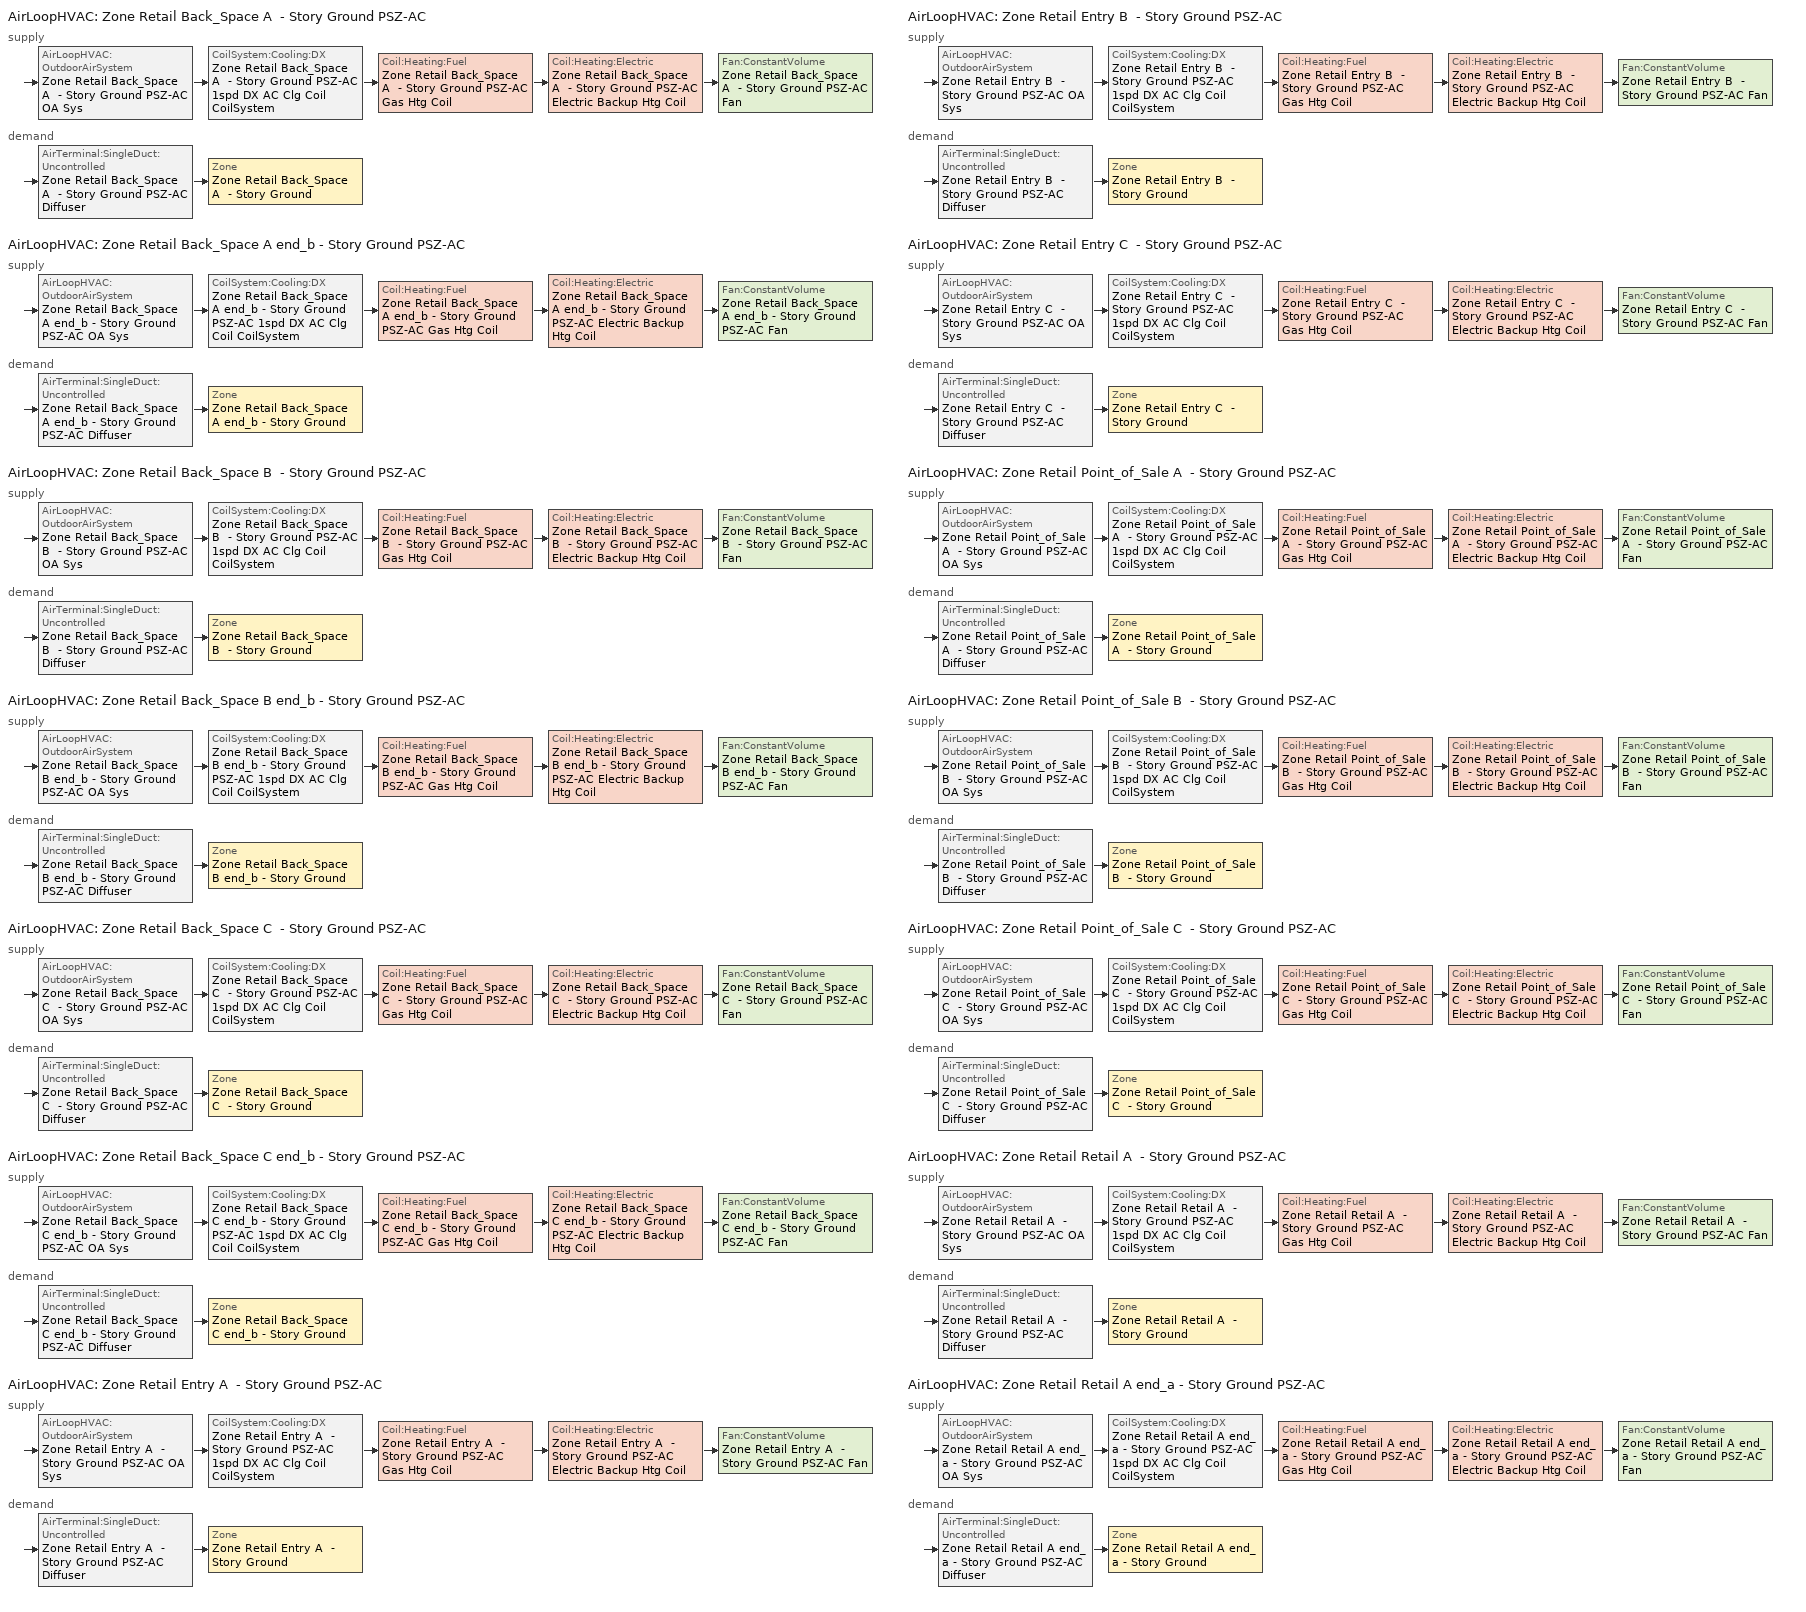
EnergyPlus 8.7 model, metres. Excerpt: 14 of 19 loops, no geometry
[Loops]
AirLoopHVAC 'Zone Retail Back_Space A  - Story Ground PSZ-AC'
 supply: AirLoopHVAC:OutdoorAirSystem 'Zone Retail Back_Space A  - Story Ground PSZ-AC OA Sys' > CoilSystem:Cooling:DX 'Zone Retail Back_Space A  - Story Ground PSZ-AC 1spd DX AC Clg Coil CoilSystem' > Coil:Heating:Fuel 'Zone Retail Back_Space A  - Story Ground PSZ-AC Gas Htg Coil' > Coil:Heating:Electric 'Zone Retail Back_Space A  - Story Ground PSZ-AC Electric Backup Htg Coil' > Fan:ConstantVolume 'Zone Retail Back_Space A  - Story Ground PSZ-AC Fan'
 demand: AirTerminal:SingleDuct:Uncontrolled 'Zone Retail Back_Space A  - Story Ground PSZ-AC Diffuser' > Zone 'Zone Retail Back_Space A  - Story Ground'
AirLoopHVAC 'Zone Retail Back_Space A end_b - Story Ground PSZ-AC'
 supply: AirLoopHVAC:OutdoorAirSystem 'Zone Retail Back_Space A end_b - Story Ground PSZ-AC OA Sys' > CoilSystem:Cooling:DX 'Zone Retail Back_Space A end_b - Story Ground PSZ-AC 1spd DX AC Clg Coil CoilSystem' > Coil:Heating:Fuel 'Zone Retail Back_Space A end_b - Story Ground PSZ-AC Gas Htg Coil' > Coil:Heating:Electric 'Zone Retail Back_Space A end_b - Story Ground PSZ-AC Electric Backup Htg Coil' > Fan:ConstantVolume 'Zone Retail Back_Space A end_b - Story Ground PSZ-AC Fan'
 demand: AirTerminal:SingleDuct:Uncontrolled 'Zone Retail Back_Space A end_b - Story Ground PSZ-AC Diffuser' > Zone 'Zone Retail Back_Space A end_b - Story Ground'
AirLoopHVAC 'Zone Retail Back_Space B  - Story Ground PSZ-AC'
 supply: AirLoopHVAC:OutdoorAirSystem 'Zone Retail Back_Space B  - Story Ground PSZ-AC OA Sys' > CoilSystem:Cooling:DX 'Zone Retail Back_Space B  - Story Ground PSZ-AC 1spd DX AC Clg Coil CoilSystem' > Coil:Heating:Fuel 'Zone Retail Back_Space B  - Story Ground PSZ-AC Gas Htg Coil' > Coil:Heating:Electric 'Zone Retail Back_Space B  - Story Ground PSZ-AC Electric Backup Htg Coil' > Fan:ConstantVolume 'Zone Retail Back_Space B  - Story Ground PSZ-AC Fan'
 demand: AirTerminal:SingleDuct:Uncontrolled 'Zone Retail Back_Space B  - Story Ground PSZ-AC Diffuser' > Zone 'Zone Retail Back_Space B  - Story Ground'
AirLoopHVAC 'Zone Retail Back_Space B end_b - Story Ground PSZ-AC'
 supply: AirLoopHVAC:OutdoorAirSystem 'Zone Retail Back_Space B end_b - Story Ground PSZ-AC OA Sys' > CoilSystem:Cooling:DX 'Zone Retail Back_Space B end_b - Story Ground PSZ-AC 1spd DX AC Clg Coil CoilSystem' > Coil:Heating:Fuel 'Zone Retail Back_Space B end_b - Story Ground PSZ-AC Gas Htg Coil' > Coil:Heating:Electric 'Zone Retail Back_Space B end_b - Story Ground PSZ-AC Electric Backup Htg Coil' > Fan:ConstantVolume 'Zone Retail Back_Space B end_b - Story Ground PSZ-AC Fan'
 demand: AirTerminal:SingleDuct:Uncontrolled 'Zone Retail Back_Space B end_b - Story Ground PSZ-AC Diffuser' > Zone 'Zone Retail Back_Space B end_b - Story Ground'
AirLoopHVAC 'Zone Retail Back_Space C  - Story Ground PSZ-AC'
 supply: AirLoopHVAC:OutdoorAirSystem 'Zone Retail Back_Space C  - Story Ground PSZ-AC OA Sys' > CoilSystem:Cooling:DX 'Zone Retail Back_Space C  - Story Ground PSZ-AC 1spd DX AC Clg Coil CoilSystem' > Coil:Heating:Fuel 'Zone Retail Back_Space C  - Story Ground PSZ-AC Gas Htg Coil' > Coil:Heating:Electric 'Zone Retail Back_Space C  - Story Ground PSZ-AC Electric Backup Htg Coil' > Fan:ConstantVolume 'Zone Retail Back_Space C  - Story Ground PSZ-AC Fan'
 demand: AirTerminal:SingleDuct:Uncontrolled 'Zone Retail Back_Space C  - Story Ground PSZ-AC Diffuser' > Zone 'Zone Retail Back_Space C  - Story Ground'
AirLoopHVAC 'Zone Retail Back_Space C end_b - Story Ground PSZ-AC'
 supply: AirLoopHVAC:OutdoorAirSystem 'Zone Retail Back_Space C end_b - Story Ground PSZ-AC OA Sys' > CoilSystem:Cooling:DX 'Zone Retail Back_Space C end_b - Story Ground PSZ-AC 1spd DX AC Clg Coil CoilSystem' > Coil:Heating:Fuel 'Zone Retail Back_Space C end_b - Story Ground PSZ-AC Gas Htg Coil' > Coil:Heating:Electric 'Zone Retail Back_Space C end_b - Story Ground PSZ-AC Electric Backup Htg Coil' > Fan:ConstantVolume 'Zone Retail Back_Space C end_b - Story Ground PSZ-AC Fan'
 demand: AirTerminal:SingleDuct:Uncontrolled 'Zone Retail Back_Space C end_b - Story Ground PSZ-AC Diffuser' > Zone 'Zone Retail Back_Space C end_b - Story Ground'
AirLoopHVAC 'Zone Retail Entry A  - Story Ground PSZ-AC'
 supply: AirLoopHVAC:OutdoorAirSystem 'Zone Retail Entry A  - Story Ground PSZ-AC OA Sys' > CoilSystem:Cooling:DX 'Zone Retail Entry A  - Story Ground PSZ-AC 1spd DX AC Clg Coil CoilSystem' > Coil:Heating:Fuel 'Zone Retail Entry A  - Story Ground PSZ-AC Gas Htg Coil' > Coil:Heating:Electric 'Zone Retail Entry A  - Story Ground PSZ-AC Electric Backup Htg Coil' > Fan:ConstantVolume 'Zone Retail Entry A  - Story Ground PSZ-AC Fan'
 demand: AirTerminal:SingleDuct:Uncontrolled 'Zone Retail Entry A  - Story Ground PSZ-AC Diffuser' > Zone 'Zone Retail Entry A  - Story Ground'
AirLoopHVAC 'Zone Retail Entry B  - Story Ground PSZ-AC'
 supply: AirLoopHVAC:OutdoorAirSystem 'Zone Retail Entry B  - Story Ground PSZ-AC OA Sys' > CoilSystem:Cooling:DX 'Zone Retail Entry B  - Story Ground PSZ-AC 1spd DX AC Clg Coil CoilSystem' > Coil:Heating:Fuel 'Zone Retail Entry B  - Story Ground PSZ-AC Gas Htg Coil' > Coil:Heating:Electric 'Zone Retail Entry B  - Story Ground PSZ-AC Electric Backup Htg Coil' > Fan:ConstantVolume 'Zone Retail Entry B  - Story Ground PSZ-AC Fan'
 demand: AirTerminal:SingleDuct:Uncontrolled 'Zone Retail Entry B  - Story Ground PSZ-AC Diffuser' > Zone 'Zone Retail Entry B  - Story Ground'
AirLoopHVAC 'Zone Retail Entry C  - Story Ground PSZ-AC'
 supply: AirLoopHVAC:OutdoorAirSystem 'Zone Retail Entry C  - Story Ground PSZ-AC OA Sys' > CoilSystem:Cooling:DX 'Zone Retail Entry C  - Story Ground PSZ-AC 1spd DX AC Clg Coil CoilSystem' > Coil:Heating:Fuel 'Zone Retail Entry C  - Story Ground PSZ-AC Gas Htg Coil' > Coil:Heating:Electric 'Zone Retail Entry C  - Story Ground PSZ-AC Electric Backup Htg Coil' > Fan:ConstantVolume 'Zone Retail Entry C  - Story Ground PSZ-AC Fan'
 demand: AirTerminal:SingleDuct:Uncontrolled 'Zone Retail Entry C  - Story Ground PSZ-AC Diffuser' > Zone 'Zone Retail Entry C  - Story Ground'
AirLoopHVAC 'Zone Retail Point_of_Sale A  - Story Ground PSZ-AC'
 supply: AirLoopHVAC:OutdoorAirSystem 'Zone Retail Point_of_Sale A  - Story Ground PSZ-AC OA Sys' > CoilSystem:Cooling:DX 'Zone Retail Point_of_Sale A  - Story Ground PSZ-AC 1spd DX AC Clg Coil CoilSystem' > Coil:Heating:Fuel 'Zone Retail Point_of_Sale A  - Story Ground PSZ-AC Gas Htg Coil' > Coil:Heating:Electric 'Zone Retail Point_of_Sale A  - Story Ground PSZ-AC Electric Backup Htg Coil' > Fan:ConstantVolume 'Zone Retail Point_of_Sale A  - Story Ground PSZ-AC Fan'
 demand: AirTerminal:SingleDuct:Uncontrolled 'Zone Retail Point_of_Sale A  - Story Ground PSZ-AC Diffuser' > Zone 'Zone Retail Point_of_Sale A  - Story Ground'
AirLoopHVAC 'Zone Retail Point_of_Sale B  - Story Ground PSZ-AC'
 supply: AirLoopHVAC:OutdoorAirSystem 'Zone Retail Point_of_Sale B  - Story Ground PSZ-AC OA Sys' > CoilSystem:Cooling:DX 'Zone Retail Point_of_Sale B  - Story Ground PSZ-AC 1spd DX AC Clg Coil CoilSystem' > Coil:Heating:Fuel 'Zone Retail Point_of_Sale B  - Story Ground PSZ-AC Gas Htg Coil' > Coil:Heating:Electric 'Zone Retail Point_of_Sale B  - Story Ground PSZ-AC Electric Backup Htg Coil' > Fan:ConstantVolume 'Zone Retail Point_of_Sale B  - Story Ground PSZ-AC Fan'
 demand: AirTerminal:SingleDuct:Uncontrolled 'Zone Retail Point_of_Sale B  - Story Ground PSZ-AC Diffuser' > Zone 'Zone Retail Point_of_Sale B  - Story Ground'
AirLoopHVAC 'Zone Retail Point_of_Sale C  - Story Ground PSZ-AC'
 supply: AirLoopHVAC:OutdoorAirSystem 'Zone Retail Point_of_Sale C  - Story Ground PSZ-AC OA Sys' > CoilSystem:Cooling:DX 'Zone Retail Point_of_Sale C  - Story Ground PSZ-AC 1spd DX AC Clg Coil CoilSystem' > Coil:Heating:Fuel 'Zone Retail Point_of_Sale C  - Story Ground PSZ-AC Gas Htg Coil' > Coil:Heating:Electric 'Zone Retail Point_of_Sale C  - Story Ground PSZ-AC Electric Backup Htg Coil' > Fan:ConstantVolume 'Zone Retail Point_of_Sale C  - Story Ground PSZ-AC Fan'
 demand: AirTerminal:SingleDuct:Uncontrolled 'Zone Retail Point_of_Sale C  - Story Ground PSZ-AC Diffuser' > Zone 'Zone Retail Point_of_Sale C  - Story Ground'
AirLoopHVAC 'Zone Retail Retail A  - Story Ground PSZ-AC'
 supply: AirLoopHVAC:OutdoorAirSystem 'Zone Retail Retail A  - Story Ground PSZ-AC OA Sys' > CoilSystem:Cooling:DX 'Zone Retail Retail A  - Story Ground PSZ-AC 1spd DX AC Clg Coil CoilSystem' > Coil:Heating:Fuel 'Zone Retail Retail A  - Story Ground PSZ-AC Gas Htg Coil' > Coil:Heating:Electric 'Zone Retail Retail A  - Story Ground PSZ-AC Electric Backup Htg Coil' > Fan:ConstantVolume 'Zone Retail Retail A  - Story Ground PSZ-AC Fan'
 demand: AirTerminal:SingleDuct:Uncontrolled 'Zone Retail Retail A  - Story Ground PSZ-AC Diffuser' > Zone 'Zone Retail Retail A  - Story Ground'
AirLoopHVAC 'Zone Retail Retail A end_a - Story Ground PSZ-AC'
 supply: AirLoopHVAC:OutdoorAirSystem 'Zone Retail Retail A end_a - Story Ground PSZ-AC OA Sys' > CoilSystem:Cooling:DX 'Zone Retail Retail A end_a - Story Ground PSZ-AC 1spd DX AC Clg Coil CoilSystem' > Coil:Heating:Fuel 'Zone Retail Retail A end_a - Story Ground PSZ-AC Gas Htg Coil' > Coil:Heating:Electric 'Zone Retail Retail A end_a - Story Ground PSZ-AC Electric Backup Htg Coil' > Fan:ConstantVolume 'Zone Retail Retail A end_a - Story Ground PSZ-AC Fan'
 demand: AirTerminal:SingleDuct:Uncontrolled 'Zone Retail Retail A end_a - Story Ground PSZ-AC Diffuser' > Zone 'Zone Retail Retail A end_a - Story Ground'
[ZoneControl:Thermostat] Control Object Type 1=ThermostatSetpoint:DualSetpoint
Name | Zone or ZoneList | Control Type Schedule | Control Name 1
Zone Retail Back_Space A  - Story Ground Thermostat | Zone Retail Back_Space A  - Story Ground | Zone Retail Back_Space A  - Story Ground Thermostat Schedule | Retail Back_Space - CEC Pre-1978 Thermostat 5
Zone Retail Back_Space A end_b - Story Ground Thermostat | Zone Retail Back_Space A end_b - Story Ground | Zone Retail Back_Space A end_b - Story Ground Thermostat Schedule | Retail Back_Space - CEC Pre-1978 Thermostat
Zone Retail Back_Space B  - Story Ground Thermostat | Zone Retail Back_Space B  - Story Ground | Zone Retail Back_Space B  - Story Ground Thermostat Schedule | Retail Back_Space - CEC Pre-1978 Thermostat 4
Zone Retail Back_Space B end_b - Story Ground Thermostat | Zone Retail Back_Space B end_b - Story Ground | Zone Retail Back_Space B end_b - Story Ground Thermostat Schedule | Retail Back_Space - CEC Pre-1978 Thermostat 2
Zone Retail Back_Space C  - Story Ground Thermostat | Zone Retail Back_Space C  - Story Ground | Zone Retail Back_Space C  - Story Ground Thermostat Schedule | Retail Back_Space - CEC Pre-1978 Thermostat 1
Zone Retail Back_Space C end_b - Story Ground Thermostat | Zone Retail Back_Space C end_b - Story Ground | Zone Retail Back_Space C end_b - Story Ground Thermostat Schedule | Retail Back_Space - CEC Pre-1978 Thermostat 3
Zone Retail Entry A  - Story Ground Thermostat | Zone Retail Entry A  - Story Ground | Zone Retail Entry A  - Story Ground Thermostat Schedule | Retail Entry - CEC Pre-1978 Thermostat 1
Zone Retail Entry B  - Story Ground Thermostat | Zone Retail Entry B  - Story Ground | Zone Retail Entry B  - Story Ground Thermostat Schedule | Retail Entry - CEC Pre-1978 Thermostat 2
Zone Retail Entry C  - Story Ground Thermostat | Zone Retail Entry C  - Story Ground | Zone Retail Entry C  - Story Ground Thermostat Schedule | Retail Entry - CEC Pre-1978 Thermostat
Zone Retail Point_of_Sale A  - Story Ground Thermostat | Zone Retail Point_of_Sale A  - Story Ground | Zone Retail Point_of_Sale A  - Story Ground Thermostat Schedule | Retail Point_of_Sale - CEC Pre-1978 Thermostat 2
Zone Retail Point_of_Sale B  - Story Ground Thermostat | Zone Retail Point_of_Sale B  - Story Ground | Zone Retail Point_of_Sale B  - Story Ground Thermostat Schedule | Retail Point_of_Sale - CEC Pre-1978 Thermostat
Zone Retail Point_of_Sale C  - Story Ground Thermostat | Zone Retail Point_of_Sale C  - Story Ground | Zone Retail Point_of_Sale C  - Story Ground Thermostat Schedule | Retail Point_of_Sale - CEC Pre-1978 Thermostat 1
Zone Retail Retail A  - Story Ground Thermostat | Zone Retail Retail A  - Story Ground | Zone Retail Retail A  - Story Ground Thermostat Schedule | Retail Retail - CEC Pre-1978 Thermostat
Zone Retail Retail A end_a - Story Ground Thermostat | Zone Retail Retail A end_a - Story Ground | Zone Retail Retail A end_a - Story Ground Thermostat Schedule | Retail Retail - CEC Pre-1978 Thermostat 5
[ThermostatSetpoint:DualSetpoint] Heating Setpoint Temperature Schedule=Retail HtgSetp
Name | Cooling Setpoint Temperature Schedule
Retail Back_Space - CEC Pre-1978 Thermostat 5; Retail Back_Space - CEC Pre-1978 Thermostat; Retail Back_Space - CEC Pre-1978 Thermostat 4; Retail Back_Space - CEC Pre-1978 Thermostat 2; Retail Back_Space - CEC Pre-1978 Thermostat 1; Retail Back_Space - CEC Pre-1978 Thermostat 3; Retail Point_of_Sale - CEC Pre-1978 Thermostat 2; Retail Point_of_Sale - CEC Pre-1978 Thermostat; Retail Point_of_Sale - CEC Pre-1978 Thermostat 1; Retail Retail - CEC Pre-1978 Thermostat; Retail Retail - CEC Pre-1978 Thermostat 5 | Retail ClgSetp
Retail Entry - CEC Pre-1978 Thermostat 1; Retail Entry - CEC Pre-1978 Thermostat 2; Retail Entry - CEC Pre-1978 Thermostat | Retail FRONT ENTRY COOLING_CBES
[AirTerminal:SingleDuct:Uncontrolled] Availability Schedule=Always On Discrete; Maximum Air Flow Rate {m3/s}=AutoSize
Zone Retail Back_Space A  - Story Ground PSZ-AC Diffuser; Zone Retail Back_Space A end_b - Story Ground PSZ-AC Diffuser; Zone Retail Back_Space B  - Story Ground PSZ-AC Diffuser; Zone Retail Back_Space B end_b - Story Ground PSZ-AC Diffuser; Zone Retail Back_Space C  - Story Ground PSZ-AC Diffuser; Zone Retail Back_Space C end_b - Story Ground PSZ-AC Diffuser; Zone Retail Entry A  - Story Ground PSZ-AC Diffuser; Zone Retail Entry B  - Story Ground PSZ-AC Diffuser; Zone Retail Entry C  - Story Ground PSZ-AC Diffuser; Zone Retail Point_of_Sale A  - Story Ground PSZ-AC Diffuser; Zone Retail Point_of_Sale B  - Story Ground PSZ-AC Diffuser; Zone Retail Point_of_Sale C  - Story Ground PSZ-AC Diffuser; Zone Retail Retail A  - Story Ground PSZ-AC Diffuser; Zone Retail Retail A end_a - Story Ground PSZ-AC Diffuser
[Zone equipment]
Zone Retail Back_Space A  - Story Ground: Zone Retail Back_Space A  - Story Ground PSZ-AC Diffuser
Zone Retail Back_Space A end_b - Story Ground: Zone Retail Back_Space A end_b - Story Ground PSZ-AC Diffuser
Zone Retail Back_Space B  - Story Ground: Zone Retail Back_Space B  - Story Ground PSZ-AC Diffuser
Zone Retail Back_Space B end_b - Story Ground: Zone Retail Back_Space B end_b - Story Ground PSZ-AC Diffuser
Zone Retail Back_Space C  - Story Ground: Zone Retail Back_Space C  - Story Ground PSZ-AC Diffuser
Zone Retail Back_Space C end_b - Story Ground: Zone Retail Back_Space C end_b - Story Ground PSZ-AC Diffuser
Zone Retail Entry A  - Story Ground: Zone Retail Entry A  - Story Ground PSZ-AC Diffuser
Zone Retail Entry B  - Story Ground: Zone Retail Entry B  - Story Ground PSZ-AC Diffuser
Zone Retail Entry C  - Story Ground: Zone Retail Entry C  - Story Ground PSZ-AC Diffuser
Zone Retail Point_of_Sale A  - Story Ground: Zone Retail Point_of_Sale A  - Story Ground PSZ-AC Diffuser
Zone Retail Point_of_Sale B  - Story Ground: Zone Retail Point_of_Sale B  - Story Ground PSZ-AC Diffuser
Zone Retail Point_of_Sale C  - Story Ground: Zone Retail Point_of_Sale C  - Story Ground PSZ-AC Diffuser
Zone Retail Retail A  - Story Ground: Zone Retail Retail A  - Story Ground PSZ-AC Diffuser
Zone Retail Retail A end_a - Story Ground: Zone Retail Retail A end_a - Story Ground PSZ-AC Diffuser
[Sizing:Zone] Zone Cooling Design Supply Air Temperature Input Method=SupplyAirTemperature; Zone Cooling Design Supply Air Temperature {C}=12.8; Zone Cooling Design Supply Air Temperature Difference {deltaC}=11.11; Zone Heating Design Supply Air Temperature Input Method=SupplyAirTemperature; Zone Heating Design Supply Air Temperature {C}=40; Zone Heating Design Supply Air Temperature Difference {deltaC}=11.11; Zone Cooling Design Supply Air Humidity Ratio {kgWater/kgDryAir}=0.0085; Zone Heating Design Supply Air Humidity Ratio {kgWater/kgDryAir}=0.008; Cooling Design Air Flow Method=DesignDay; Cooling Design Air Flow Rate {m3/s}=0; Cooling Minimum Air Flow per Zone Floor Area {m3/s-m2}=0.000762; Cooling Minimum Air Flow {m3/s}=0; Cooling Minimum Air Flow Fraction=0; Heating Design Air Flow Method=DesignDay; Heating Design Air Flow Rate {m3/s}=0; Heating Maximum Air Flow per Zone Floor Area {m3/s-m2}=0.002032; Heating Maximum Air Flow {m3/s}=0.141576; Heating Maximum Air Flow Fraction=0.3; Account for Dedicated Outdoor Air System=No
Name | Design Specification Outdoor Air Object | Design Specification Zone Air Distribution Object
Zone Retail Back_Space A  - Story Ground | Retail Back_Space Ventilation | Zone Retail Back_Space A  - Story Ground Design Spec Zone Air Dist
Zone Retail Back_Space A end_b - Story Ground | Retail Back_Space Ventilation | Zone Retail Back_Space A end_b - Story Ground Design Spec Zone Air Dist
Zone Retail Back_Space B  - Story Ground | Retail Back_Space Ventilation | Zone Retail Back_Space B  - Story Ground Design Spec Zone Air Dist
Zone Retail Back_Space B end_b - Story Ground | Retail Back_Space Ventilation | Zone Retail Back_Space B end_b - Story Ground Design Spec Zone Air Dist
Zone Retail Back_Space C  - Story Ground | Retail Back_Space Ventilation | Zone Retail Back_Space C  - Story Ground Design Spec Zone Air Dist
Zone Retail Back_Space C end_b - Story Ground | Retail Back_Space Ventilation | Zone Retail Back_Space C end_b - Story Ground Design Spec Zone Air Dist
Zone Retail Entry A  - Story Ground | Retail Entry Ventilation | Zone Retail Entry A  - Story Ground Design Spec Zone Air Dist
Zone Retail Entry B  - Story Ground | Retail Entry Ventilation | Zone Retail Entry B  - Story Ground Design Spec Zone Air Dist
Zone Retail Entry C  - Story Ground | Retail Entry Ventilation | Zone Retail Entry C  - Story Ground Design Spec Zone Air Dist
Zone Retail Point_of_Sale A  - Story Ground | Retail Point_of_Sale Ventilation | Zone Retail Point_of_Sale A  - Story Ground Design Spec Zone Air Dist
Zone Retail Point_of_Sale B  - Story Ground | Retail Point_of_Sale Ventilation | Zone Retail Point_of_Sale B  - Story Ground Design Spec Zone Air Dist
Zone Retail Point_of_Sale C  - Story Ground | Retail Point_of_Sale Ventilation | Zone Retail Point_of_Sale C  - Story Ground Design Spec Zone Air Dist
Zone Retail Retail A  - Story Ground | Retail Retail Ventilation | Zone Retail Retail A  - Story Ground Design Spec Zone Air Dist
Zone Retail Retail A end_a - Story Ground | Retail Retail Ventilation | Zone Retail Retail A end_a - Story Ground Design Spec Zone Air Dist
[DesignSpecification:ZoneAirDistribution] Zone Air Distribution Effectiveness in Cooling Mode=1; Zone Air Distribution Effectiveness in Heating Mode=1
Zone Retail Back_Space A  - Story Ground Design Spec Zone Air Dist; Zone Retail Back_Space A end_b - Story Ground Design Spec Zone Air Dist; Zone Retail Back_Space B  - Story Ground Design Spec Zone Air Dist; Zone Retail Back_Space B end_b - Story Ground Design Spec Zone Air Dist; Zone Retail Back_Space C  - Story Ground Design Spec Zone Air Dist; Zone Retail Back_Space C end_b - Story Ground Design Spec Zone Air Dist; Zone Retail Entry A  - Story Ground Design Spec Zone Air Dist; Zone Retail Entry B  - Story Ground Design Spec Zone Air Dist; Zone Retail Entry C  - Story Ground Design Spec Zone Air Dist; Zone Retail Point_of_Sale A  - Story Ground Design Spec Zone Air Dist; Zone Retail Point_of_Sale B  - Story Ground Design Spec Zone Air Dist; Zone Retail Point_of_Sale C  - Story Ground Design Spec Zone Air Dist; Zone Retail Retail A  - Story Ground Design Spec Zone Air Dist; Zone Retail Retail A end_a - Story Ground Design Spec Zone Air Dist
[Controller:MechanicalVentilation] Availability Schedule=Always On Discrete; Demand Controlled Ventilation=No; System Outdoor Air Method=ZoneSum
Name | Zone Name 1 | Design Specification Outdoor Air Object Name 1 | Design Specification Zone Air Distribution Object Name 1
Controller Mechanical Ventilation 17 | Zone Retail Back_Space A  - Story Ground | Retail Back_Space Ventilation | Zone Retail Back_Space A  - Story Ground Design Spec Zone Air Dist
Controller Mechanical Ventilation 18 | Zone Retail Back_Space A end_b - Story Ground | Retail Back_Space Ventilation | Zone Retail Back_Space A end_b - Story Ground Design Spec Zone Air Dist
Controller Mechanical Ventilation 15 | Zone Retail Back_Space B  - Story Ground | Retail Back_Space Ventilation | Zone Retail Back_Space B  - Story Ground Design Spec Zone Air Dist
Controller Mechanical Ventilation 3 | Zone Retail Back_Space B end_b - Story Ground | Retail Back_Space Ventilation | Zone Retail Back_Space B end_b - Story Ground Design Spec Zone Air Dist
Controller Mechanical Ventilation 4 | Zone Retail Back_Space C  - Story Ground | Retail Back_Space Ventilation | Zone Retail Back_Space C  - Story Ground Design Spec Zone Air Dist
Controller Mechanical Ventilation 6 | Zone Retail Back_Space C end_b - Story Ground | Retail Back_Space Ventilation | Zone Retail Back_Space C end_b - Story Ground Design Spec Zone Air Dist
Controller Mechanical Ventilation 9 | Zone Retail Entry A  - Story Ground | Retail Entry Ventilation | Zone Retail Entry A  - Story Ground Design Spec Zone Air Dist
Controller Mechanical Ventilation 8 | Zone Retail Entry B  - Story Ground | Retail Entry Ventilation | Zone Retail Entry B  - Story Ground Design Spec Zone Air Dist
Controller Mechanical Ventilation 12 | Zone Retail Entry C  - Story Ground | Retail Entry Ventilation | Zone Retail Entry C  - Story Ground Design Spec Zone Air Dist
Controller Mechanical Ventilation 5 | Zone Retail Point_of_Sale A  - Story Ground | Retail Point_of_Sale Ventilation | Zone Retail Point_of_Sale A  - Story Ground Design Spec Zone Air Dist
Controller Mechanical Ventilation 1 | Zone Retail Point_of_Sale B  - Story Ground | Retail Point_of_Sale Ventilation | Zone Retail Point_of_Sale B  - Story Ground Design Spec Zone Air Dist
Controller Mechanical Ventilation 13 | Zone Retail Point_of_Sale C  - Story Ground | Retail Point_of_Sale Ventilation | Zone Retail Point_of_Sale C  - Story Ground Design Spec Zone Air Dist
Controller Mechanical Ventilation 2 | Zone Retail Retail A  - Story Ground | Retail Retail Ventilation | Zone Retail Retail A  - Story Ground Design Spec Zone Air Dist
Controller Mechanical Ventilation 14 | Zone Retail Retail A end_a - Story Ground | Retail Retail Ventilation | Zone Retail Retail A end_a - Story Ground Design Spec Zone Air Dist
[DesignSpecification:OutdoorAir] Outdoor Air Method=Maximum; Outdoor Air Flow per Person {m3/s-person}=0.00707921; Outdoor Air Flow per Zone Floor Area {m3/s-m2}=0.001016; Outdoor Air Flow per Zone {m3/s}=0; Outdoor Air Flow Air Changes per Hour {1/hr}=0
Retail Back_Space Ventilation; Retail Entry Ventilation; Retail Point_of_Sale Ventilation; Retail Retail Ventilation
[AirLoopHVAC] Design Supply Air Flow Rate {m3/s}=AutoSize
Zone Retail Back_Space A  - Story Ground PSZ-AC; Zone Retail Back_Space A end_b - Story Ground PSZ-AC; Zone Retail Back_Space B  - Story Ground PSZ-AC; Zone Retail Back_Space B end_b - Story Ground PSZ-AC; Zone Retail Back_Space C  - Story Ground PSZ-AC; Zone Retail Back_Space C end_b - Story Ground PSZ-AC; Zone Retail Entry A  - Story Ground PSZ-AC; Zone Retail Entry B  - Story Ground PSZ-AC; Zone Retail Entry C  - Story Ground PSZ-AC; Zone Retail Point_of_Sale A  - Story Ground PSZ-AC; Zone Retail Point_of_Sale B  - Story Ground PSZ-AC; Zone Retail Point_of_Sale C  - Story Ground PSZ-AC; Zone Retail Retail A  - Story Ground PSZ-AC; Zone Retail Retail A end_a - Story Ground PSZ-AC
[Sizing:System] Type of Load to Size On=Sensible; Design Outdoor Air Flow Rate {m3/s}=Autosize; Central Heating Maximum System Air Flow Ratio=1; Preheat Design Temperature {C}=7; Preheat Design Humidity Ratio {kgWater/kgDryAir}=0.008; Precool Design Temperature {C}=12.8; Precool Design Humidity Ratio {kgWater/kgDryAir}=0.008; Central Cooling Design Supply Air Temperature {C}=12.8; Central Heating Design Supply Air Temperature {C}=40; Type of Zone Sum to Use=Coincident; 100% Outdoor Air in Cooling=No; 100% Outdoor Air in Heating=No; Central Cooling Design Supply Air Humidity Ratio {kgWater/kgDryAir}=0.0085; Central Heating Design Supply Air Humidity Ratio {kgWater/kgDryAir}=0.008; Cooling Supply Air Flow Rate Method=DesignDay; Cooling Supply Air Flow Rate {m3/s}=0; Cooling Supply Air Flow Rate Per Floor Area {m3/s-m2}=0.00996765; Cooling Fraction of Autosized Cooling Supply Air Flow Rate=1; Cooling Supply Air Flow Rate Per Unit Cooling Capacity {m3/s-W}=3.94755e-05; Heating Supply Air Flow Rate Method=DesignDay; Heating Supply Air Flow Rate {m3/s}=0; Heating Supply Air Flow Rate Per Floor Area {m3/s-m2}=0.00996765; Heating Fraction of Autosized Heating Supply Air Flow Rate=1; Heating Fraction of Autosized Cooling Supply Air Flow Rate=1; Heating Supply Air Flow Rate Per Unit Heating Capacity {m3/s-W}=3.15882e-05; System Outdoor Air Method=ZoneSum; Zone Maximum Outdoor Air Fraction=1; Cooling Design Capacity Method=CoolingDesignCapacity; Cooling Design Capacity {W}=Autosize; Cooling Design Capacity Per Floor Area {W/m2}=234.7; Fraction of Autosized Cooling Design Capacity=1; Heating Design Capacity Method=HeatingDesignCapacity; Heating Design Capacity {W}=Autosize; Heating Design Capacity Per Floor Area {W/m2}=157; Fraction of Autosized Heating Design Capacity=1; Central Cooling Capacity Control Method=OnOff
Zone Retail Back_Space A  - Story Ground PSZ-AC; Zone Retail Back_Space A end_b - Story Ground PSZ-AC; Zone Retail Back_Space B  - Story Ground PSZ-AC; Zone Retail Back_Space B end_b - Story Ground PSZ-AC; Zone Retail Back_Space C  - Story Ground PSZ-AC; Zone Retail Back_Space C end_b - Story Ground PSZ-AC; Zone Retail Entry A  - Story Ground PSZ-AC; Zone Retail Entry B  - Story Ground PSZ-AC; Zone Retail Entry C  - Story Ground PSZ-AC; Zone Retail Point_of_Sale A  - Story Ground PSZ-AC; Zone Retail Point_of_Sale B  - Story Ground PSZ-AC; Zone Retail Point_of_Sale C  - Story Ground PSZ-AC; Zone Retail Retail A  - Story Ground PSZ-AC; Zone Retail Retail A end_a - Story Ground PSZ-AC
[Controller:OutdoorAir] Minimum Outdoor Air Flow Rate {m3/s}=0; Maximum Outdoor Air Flow Rate {m3/s}=Autosize; Economizer Control Type=NoEconomizer; Economizer Control Action Type=ModulateFlow; Economizer Maximum Limit Dry-Bulb Temperature {C}=28; Economizer Maximum Limit Enthalpy {J/kg}=64000; Economizer Minimum Limit Dry-Bulb Temperature {C}=-100; Lockout Type=NoLockout; Minimum Limit Type=FixedMinimum; Minimum Outdoor Air Schedule=Always On Discrete; High Humidity Control=No; Control High Indoor Humidity Based on Outdoor Humidity Ratio=Yes; Heat Recovery Bypass Control Type=BypassWhenOAFlowGreaterThanMinimum
Name | Mechanical Ventilation Controller
Zone Retail Back_Space A  - Story Ground PSZ-AC OA Sys Controller | Controller Mechanical Ventilation 17
Zone Retail Back_Space A end_b - Story Ground PSZ-AC OA Sys Controller | Controller Mechanical Ventilation 18
Zone Retail Back_Space B  - Story Ground PSZ-AC OA Sys Controller | Controller Mechanical Ventilation 15
Zone Retail Back_Space B end_b - Story Ground PSZ-AC OA Sys Controller | Controller Mechanical Ventilation 3
Zone Retail Back_Space C  - Story Ground PSZ-AC OA Sys Controller | Controller Mechanical Ventilation 4
Zone Retail Back_Space C end_b - Story Ground PSZ-AC OA Sys Controller | Controller Mechanical Ventilation 6
Zone Retail Entry A  - Story Ground PSZ-AC OA Sys Controller | Controller Mechanical Ventilation 9
Zone Retail Entry B  - Story Ground PSZ-AC OA Sys Controller | Controller Mechanical Ventilation 8
Zone Retail Entry C  - Story Ground PSZ-AC OA Sys Controller | Controller Mechanical Ventilation 12
Zone Retail Point_of_Sale A  - Story Ground PSZ-AC OA Sys Controller | Controller Mechanical Ventilation 5
Zone Retail Point_of_Sale B  - Story Ground PSZ-AC OA Sys Controller | Controller Mechanical Ventilation 1
Zone Retail Point_of_Sale C  - Story Ground PSZ-AC OA Sys Controller | Controller Mechanical Ventilation 13
Zone Retail Retail A  - Story Ground PSZ-AC OA Sys Controller | Controller Mechanical Ventilation 2
Zone Retail Retail A end_a - Story Ground PSZ-AC OA Sys Controller | Controller Mechanical Ventilation 14
[SetpointManager:MixedAir] Control Variable=Temperature
Node 243 OS Default SPM; Node 242 OS Default SPM; Node 241 OS Default SPM; Node 240 OS Default SPM; Node 255 OS Default SPM; Node 254 OS Default SPM; Node 253 OS Default SPM; Node 252 OS Default SPM; Node 219 OS Default SPM; Node 218 OS Default SPM; Node 217 OS Default SPM; Node 216 OS Default SPM; Node 75 OS Default SPM; Node 74 OS Default SPM; Node 73 OS Default SPM; Node 72 OS Default SPM; Node 87 OS Default SPM; Node 86 OS Default SPM; Node 85 OS Default SPM; Node 84 OS Default SPM; Node 111 OS Default SPM; Node 110 OS Default SPM; Node 109 OS Default SPM; Node 108 OS Default SPM; Node 147 OS Default SPM; Node 146 OS Default SPM; Node 145 OS Default SPM; Node 144 OS Default SPM; Node 135 OS Default SPM; Node 134 OS Default SPM; Node 133 OS Default SPM; Node 132 OS Default SPM; Node 183 OS Default SPM; Node 182 OS Default SPM; Node 181 OS Default SPM; Node 180 OS Default SPM; Node 99 OS Default SPM; Node 98 OS Default SPM; Node 97 OS Default SPM; Node 96 OS Default SPM; Node 51 OS Default SPM; Node 50 OS Default SPM; Node 49 OS Default SPM; Node 48 OS Default SPM; Node 195 OS Default SPM; Node 194 OS Default SPM; Node 193 OS Default SPM; Node 192 OS Default SPM; Node 63 OS Default SPM; Node 62 OS Default SPM; Node 61 OS Default SPM; Node 60 OS Default SPM; Node 207 OS Default SPM; Node 206 OS Default SPM; Node 205 OS Default SPM; Node 204 OS Default SPM
[CoilSystem:Cooling:DX] Availability Schedule=Always On Discrete
Name | Cooling Coil
Zone Retail Back_Space A  - Story Ground PSZ-AC 1spd DX AC Clg Coil CoilSystem | Zone Retail Back_Space A  - Story Ground PSZ-AC 1spd DX AC Clg Coil
Zone Retail Back_Space A end_b - Story Ground PSZ-AC 1spd DX AC Clg Coil CoilSystem | Zone Retail Back_Space A end_b - Story Ground PSZ-AC 1spd DX AC Clg Coil
Zone Retail Back_Space B  - Story Ground PSZ-AC 1spd DX AC Clg Coil CoilSystem | Zone Retail Back_Space B  - Story Ground PSZ-AC 1spd DX AC Clg Coil
Zone Retail Back_Space B end_b - Story Ground PSZ-AC 1spd DX AC Clg Coil CoilSystem | Zone Retail Back_Space B end_b - Story Ground PSZ-AC 1spd DX AC Clg Coil
Zone Retail Back_Space C  - Story Ground PSZ-AC 1spd DX AC Clg Coil CoilSystem | Zone Retail Back_Space C  - Story Ground PSZ-AC 1spd DX AC Clg Coil
Zone Retail Back_Space C end_b - Story Ground PSZ-AC 1spd DX AC Clg Coil CoilSystem | Zone Retail Back_Space C end_b - Story Ground PSZ-AC 1spd DX AC Clg Coil
Zone Retail Entry A  - Story Ground PSZ-AC 1spd DX AC Clg Coil CoilSystem | Zone Retail Entry A  - Story Ground PSZ-AC 1spd DX AC Clg Coil
Zone Retail Entry B  - Story Ground PSZ-AC 1spd DX AC Clg Coil CoilSystem | Zone Retail Entry B  - Story Ground PSZ-AC 1spd DX AC Clg Coil
Zone Retail Entry C  - Story Ground PSZ-AC 1spd DX AC Clg Coil CoilSystem | Zone Retail Entry C  - Story Ground PSZ-AC 1spd DX AC Clg Coil
Zone Retail Point_of_Sale A  - Story Ground PSZ-AC 1spd DX AC Clg Coil CoilSystem | Zone Retail Point_of_Sale A  - Story Ground PSZ-AC 1spd DX AC Clg Coil
Zone Retail Point_of_Sale B  - Story Ground PSZ-AC 1spd DX AC Clg Coil CoilSystem | Zone Retail Point_of_Sale B  - Story Ground PSZ-AC 1spd DX AC Clg Coil
Zone Retail Point_of_Sale C  - Story Ground PSZ-AC 1spd DX AC Clg Coil CoilSystem | Zone Retail Point_of_Sale C  - Story Ground PSZ-AC 1spd DX AC Clg Coil
Zone Retail Retail A  - Story Ground PSZ-AC 1spd DX AC Clg Coil CoilSystem | Zone Retail Retail A  - Story Ground PSZ-AC 1spd DX AC Clg Coil
Zone Retail Retail A end_a - Story Ground PSZ-AC 1spd DX AC Clg Coil CoilSystem | Zone Retail Retail A end_a - Story Ground PSZ-AC 1spd DX AC Clg Coil
[Coil:Cooling:DX:SingleSpeed] Availability Schedule=Always On Discrete; Gross Rated Total Cooling Capacity {W}=Autosize; Gross Rated Sensible Heat Ratio=Autosize; Gross Rated Cooling COP {W/W}=3; Rated Air Flow Rate {m3/s}=Autosize; Rated Evaporator Fan Power Per Volume Flow Rate {W/(m3/s)}=773.3; Condenser Type=AirCooled; Evaporative Condenser Effectiveness=0; Crankcase Heater Capacity {W}=0; Maximum Outdoor Dry-Bulb Temperature for Crankcase Heater Operation {C}=0; Basin Heater Capacity {W/K}=0; Basin Heater Setpoint Temperature {C}=10
Name | Total Cooling Capacity Function of Temperature Curve | Total Cooling Capacity Function of Flow Fraction Curve | Energy Input Ratio Function of Temperature Curve | Energy Input Ratio Function of Flow Fraction Curve | Part Load Fraction Correlation Curve
Zone Retail Back_Space A  - Story Ground PSZ-AC 1spd DX AC Clg Coil | Curve Biquadratic 33 | Curve Quadratic 49 | Curve Biquadratic 34 | Curve Quadratic 50 | Curve Quadratic 51
Zone Retail Back_Space A end_b - Story Ground PSZ-AC 1spd DX AC Clg Coil | Curve Biquadratic 35 | Curve Quadratic 52 | Curve Biquadratic 36 | Curve Quadratic 53 | Curve Quadratic 54
Zone Retail Back_Space B  - Story Ground PSZ-AC 1spd DX AC Clg Coil | Curve Biquadratic 29 | Curve Quadratic 43 | Curve Biquadratic 30 | Curve Quadratic 44 | Curve Quadratic 45
Zone Retail Back_Space B end_b - Story Ground PSZ-AC 1spd DX AC Clg Coil | Curve Biquadratic 5 | Curve Quadratic 7 | Curve Biquadratic 6 | Curve Quadratic 8 | Curve Quadratic 9
Zone Retail Back_Space C  - Story Ground PSZ-AC 1spd DX AC Clg Coil | Curve Biquadratic 7 | Curve Quadratic 10 | Curve Biquadratic 8 | Curve Quadratic 11 | Curve Quadratic 12
Zone Retail Back_Space C end_b - Story Ground PSZ-AC 1spd DX AC Clg Coil | Curve Biquadratic 11 | Curve Quadratic 16 | Curve Biquadratic 12 | Curve Quadratic 17 | Curve Quadratic 18
Zone Retail Entry A  - Story Ground PSZ-AC 1spd DX AC Clg Coil | Curve Biquadratic 17 | Curve Quadratic 25 | Curve Biquadratic 18 | Curve Quadratic 26 | Curve Quadratic 27
Zone Retail Entry B  - Story Ground PSZ-AC 1spd DX AC Clg Coil | Curve Biquadratic 15 | Curve Quadratic 22 | Curve Biquadratic 16 | Curve Quadratic 23 | Curve Quadratic 24
Zone Retail Entry C  - Story Ground PSZ-AC 1spd DX AC Clg Coil | Curve Biquadratic 23 | Curve Quadratic 34 | Curve Biquadratic 24 | Curve Quadratic 35 | Curve Quadratic 36
Zone Retail Point_of_Sale A  - Story Ground PSZ-AC 1spd DX AC Clg Coil | Curve Biquadratic 9 | Curve Quadratic 13 | Curve Biquadratic 10 | Curve Quadratic 14 | Curve Quadratic 15
Zone Retail Point_of_Sale B  - Story Ground PSZ-AC 1spd DX AC Clg Coil | Curve Biquadratic 1 | Curve Quadratic 1 | Curve Biquadratic 2 | Curve Quadratic 2 | Curve Quadratic 3
Zone Retail Point_of_Sale C  - Story Ground PSZ-AC 1spd DX AC Clg Coil | Curve Biquadratic 25 | Curve Quadratic 37 | Curve Biquadratic 26 | Curve Quadratic 38 | Curve Quadratic 39
Zone Retail Retail A  - Story Ground PSZ-AC 1spd DX AC Clg Coil | Curve Biquadratic 3 | Curve Quadratic 4 | Curve Biquadratic 4 | Curve Quadratic 5 | Curve Quadratic 6
Zone Retail Retail A end_a - Story Ground PSZ-AC 1spd DX AC Clg Coil | Curve Biquadratic 27 | Curve Quadratic 40 | Curve Biquadratic 28 | Curve Quadratic 41 | Curve Quadratic 42
[Coil:Heating:Fuel] Availability Schedule=Always On Discrete; Fuel Type=NaturalGas; Burner Efficiency=0.8; Nominal Capacity {W}=AutoSize; Parasitic Electric Load {W}=0; Parasitic Fuel Load {W}=0
Zone Retail Back_Space A  - Story Ground PSZ-AC Gas Htg Coil; Zone Retail Back_Space A end_b - Story Ground PSZ-AC Gas Htg Coil; Zone Retail Back_Space B  - Story Ground PSZ-AC Gas Htg Coil; Zone Retail Back_Space B end_b - Story Ground PSZ-AC Gas Htg Coil; Zone Retail Back_Space C  - Story Ground PSZ-AC Gas Htg Coil; Zone Retail Back_Space C end_b - Story Ground PSZ-AC Gas Htg Coil; Zone Retail Entry A  - Story Ground PSZ-AC Gas Htg Coil; Zone Retail Entry B  - Story Ground PSZ-AC Gas Htg Coil; Zone Retail Entry C  - Story Ground PSZ-AC Gas Htg Coil; Zone Retail Point_of_Sale A  - Story Ground PSZ-AC Gas Htg Coil; Zone Retail Point_of_Sale B  - Story Ground PSZ-AC Gas Htg Coil; Zone Retail Point_of_Sale C  - Story Ground PSZ-AC Gas Htg Coil; Zone Retail Retail A  - Story Ground PSZ-AC Gas Htg Coil; Zone Retail Retail A end_a - Story Ground PSZ-AC Gas Htg Coil
[Coil:Heating:Electric] Availability Schedule=Always On Discrete; Efficiency=1; Nominal Capacity {W}=Autosize
Zone Retail Back_Space A  - Story Ground PSZ-AC Electric Backup Htg Coil; Zone Retail Back_Space A end_b - Story Ground PSZ-AC Electric Backup Htg Coil; Zone Retail Back_Space B  - Story Ground PSZ-AC Electric Backup Htg Coil; Zone Retail Back_Space B end_b - Story Ground PSZ-AC Electric Backup Htg Coil; Zone Retail Back_Space C  - Story Ground PSZ-AC Electric Backup Htg Coil; Zone Retail Back_Space C end_b - Story Ground PSZ-AC Electric Backup Htg Coil; Zone Retail Entry A  - Story Ground PSZ-AC Electric Backup Htg Coil; Zone Retail Entry B  - Story Ground PSZ-AC Electric Backup Htg Coil; Zone Retail Entry C  - Story Ground PSZ-AC Electric Backup Htg Coil; Zone Retail Point_of_Sale A  - Story Ground PSZ-AC Electric Backup Htg Coil; Zone Retail Point_of_Sale B  - Story Ground PSZ-AC Electric Backup Htg Coil; Zone Retail Point_of_Sale C  - Story Ground PSZ-AC Electric Backup Htg Coil; Zone Retail Retail A  - Story Ground PSZ-AC Electric Backup Htg Coil; Zone Retail Retail A end_a - Story Ground PSZ-AC Electric Backup Htg Coil
[Fan:ConstantVolume] Availability Schedule=Always On Discrete; Fan Total Efficiency=0.54; Pressure Rise {Pa}=622.722; Maximum Flow Rate {m3/s}=AutoSize; Motor Efficiency=0.9; Motor In Airstream Fraction=1
Zone Retail Back_Space A  - Story Ground PSZ-AC Fan; Zone Retail Back_Space A end_b - Story Ground PSZ-AC Fan; Zone Retail Back_Space B  - Story Ground PSZ-AC Fan; Zone Retail Back_Space B end_b - Story Ground PSZ-AC Fan; Zone Retail Back_Space C  - Story Ground PSZ-AC Fan; Zone Retail Back_Space C end_b - Story Ground PSZ-AC Fan; Zone Retail Entry A  - Story Ground PSZ-AC Fan; Zone Retail Entry B  - Story Ground PSZ-AC Fan; Zone Retail Entry C  - Story Ground PSZ-AC Fan; Zone Retail Point_of_Sale A  - Story Ground PSZ-AC Fan; Zone Retail Point_of_Sale B  - Story Ground PSZ-AC Fan; Zone Retail Point_of_Sale C  - Story Ground PSZ-AC Fan; Zone Retail Retail A  - Story Ground PSZ-AC Fan; Zone Retail Retail A end_a - Story Ground PSZ-AC Fan
[SetpointManager:SingleZone:Reheat] Control Variable=Temperature; Minimum Supply Air Temperature {C}=10; Maximum Supply Air Temperature {C}=50
Name | Control Zone
Setpoint Manager Single Zone Reheat 17 | Zone Retail Back_Space A  - Story Ground
Setpoint Manager Single Zone Reheat 18 | Zone Retail Back_Space A end_b - Story Ground
Setpoint Manager Single Zone Reheat 15 | Zone Retail Back_Space B  - Story Ground
Setpoint Manager Single Zone Reheat 3 | Zone Retail Back_Space B end_b - Story Ground
Setpoint Manager Single Zone Reheat 4 | Zone Retail Back_Space C  - Story Ground
Setpoint Manager Single Zone Reheat 6 | Zone Retail Back_Space C end_b - Story Ground
Setpoint Manager Single Zone Reheat 9 | Zone Retail Entry A  - Story Ground
Setpoint Manager Single Zone Reheat 8 | Zone Retail Entry B  - Story Ground
Setpoint Manager Single Zone Reheat 12 | Zone Retail Entry C  - Story Ground
Setpoint Manager Single Zone Reheat 5 | Zone Retail Point_of_Sale A  - Story Ground
Setpoint Manager Single Zone Reheat 1 | Zone Retail Point_of_Sale B  - Story Ground
Setpoint Manager Single Zone Reheat 13 | Zone Retail Point_of_Sale C  - Story Ground
Setpoint Manager Single Zone Reheat 2 | Zone Retail Retail A  - Story Ground
Setpoint Manager Single Zone Reheat 14 | Zone Retail Retail A end_a - Story Ground
[Schedule:Compact]
Zone Retail Back_Space A  - Story Ground Thermostat Schedule; Zone Retail Back_Space A end_b - Story Ground Thermostat Schedule; Zone Retail Back_Space B  - Story Ground Thermostat Schedule; Zone Retail Back_Space B end_b - Story Ground Thermostat Schedule; Zone Retail Back_Space C  - Story Ground Thermostat Schedule; Zone Retail Back_Space C end_b - Story Ground Thermostat Schedule; Zone Retail Entry A  - Story Ground Thermostat Schedule; Zone Retail Entry B  - Story Ground Thermostat Schedule; Zone Retail Entry C  - Story Ground Thermostat Schedule; Zone Retail Point_of_Sale A  - Story Ground Thermostat Schedule; Zone Retail Point_of_Sale B  - Story Ground Thermostat Schedule; Zone Retail Point_of_Sale C  - Story Ground Thermostat Schedule; Zone Retail Retail A  - Story Ground Thermostat Schedule; Zone Retail Retail A end_a - Story Ground Thermostat Schedule: Through: 12/31, For: AllDays, Until: 24:00, 4
[Schedule:Day:Interval]
Retail HtgSetp Default: No, 06:00, 15.6, 21:00, 21, 24:00, 15.6
Retail HtgSetp Sat Day: No, 06:00, 15.6, 22:00, 21, 24:00, 15.6
Retail HtgSetp Sun Day: No, 08:00, 15.6, 19:00, 21, 24:00, 15.6
Retail HtgSetp Summer Design Day: No, 24:00, 15.6
Retail HtgSetp Winter Design Day: No, 24:00, 21
Retail ClgSetp Default; Retail ClgSetp Summer Design Day: No, 06:00, 30, 21:00, 24, 24:00, 30
Retail ClgSetp Sat Day: No, 06:00, 30, 22:00, 24, 24:00, 30
Retail ClgSetp Sun Day: No, 08:00, 30, 19:00, 24, 24:00, 30
Retail ClgSetp Winter Design Day: No, 24:00, 30
Retail FRONT ENTRY COOLING_CBES Default; Retail FRONT ENTRY COOLING_CBES Winter Design Day: No, 24:00, 90
Retail FRONT ENTRY COOLING_CBES Summer Design Day: No, 06:00, 29.44, 21:00, 23.89, 23:00, 29.44, 24:00, 29.444
[Schedule:Week:Daily]
Schedule:Week:Daily {36969b5d-7329-45c7-8043-e5218afabf2d}: Retail HtgSetp Default, Retail HtgSetp Default, Retail HtgSetp Default, Retail HtgSetp Default, Retail HtgSetp Default, Retail HtgSetp Default, Retail HtgSetp Sat Day, Retail HtgSetp Default, Retail HtgSetp Summer Design Day, Retail HtgSetp Winter Design Day, Retail HtgSetp Default, Retail HtgSetp Default
Schedule:Week:Daily {cdbb2d90-eb45-48b7-b5dc-ce10944a3f25}: Retail HtgSetp Sun Day, Retail HtgSetp Default, Retail HtgSetp Default, Retail HtgSetp Default, Retail HtgSetp Default, Retail HtgSetp Default, Retail HtgSetp Sat Day, Retail HtgSetp Default, Retail HtgSetp Summer Design Day, Retail HtgSetp Winter Design Day, Retail HtgSetp Default, Retail HtgSetp Default
Schedule:Week:Daily {9b792dfd-0e91-495d-81e9-7bf517aaec94}: Retail ClgSetp Default, Retail ClgSetp Default, Retail ClgSetp Default, Retail ClgSetp Default, Retail ClgSetp Default, Retail ClgSetp Default, Retail ClgSetp Sat Day, Retail ClgSetp Default, Retail ClgSetp Summer Design Day, Retail ClgSetp Winter Design Day, Retail ClgSetp Default, Retail ClgSetp Default
Schedule:Week:Daily {3b38b012-7497-4d12-964e-fb6200229a93}: Retail ClgSetp Sun Day, Retail ClgSetp Default, Retail ClgSetp Default, Retail ClgSetp Default, Retail ClgSetp Default, Retail ClgSetp Default, Retail ClgSetp Sat Day, Retail ClgSetp Default, Retail ClgSetp Summer Design Day, Retail ClgSetp Winter Design Day, Retail ClgSetp Default, Retail ClgSetp Default
Schedule:Week:Daily {a3f20548-dabe-4eea-84fe-6ee511530612}: Retail FRONT ENTRY COOLING_CBES Default, Retail FRONT ENTRY COOLING_CBES Default, Retail FRONT ENTRY COOLING_CBES Default, Retail FRONT ENTRY COOLING_CBES Default, Retail FRONT ENTRY COOLING_CBES Default, Retail FRONT ENTRY COOLING_CBES Default, Retail FRONT ENTRY COOLING_CBES Default, Retail FRONT ENTRY COOLING_CBES Default, Retail FRONT ENTRY COOLING_CBES Summer Design Day, Retail FRONT ENTRY COOLING_CBES Winter Design Day, Retail FRONT ENTRY COOLING_CBES Default, Retail FRONT ENTRY COOLING_CBES Default
[Schedule:Year]
Retail HtgSetp: Schedule:Week:Daily {36969b5d-7329-45c7-8043-e5218afabf2d}, 1, 1, 1, 3, Schedule:Week:Daily {cdbb2d90-eb45-48b7-b5dc-ce10944a3f25}, 1, 4, 12, 31
Retail ClgSetp: Schedule:Week:Daily {9b792dfd-0e91-495d-81e9-7bf517aaec94}, 1, 1, 1, 3, Schedule:Week:Daily {3b38b012-7497-4d12-964e-fb6200229a93}, 1, 4, 12, 31
Retail FRONT ENTRY COOLING_CBES: Schedule:Week:Daily {a3f20548-dabe-4eea-84fe-6ee511530612}, 1, 1, 12, 31
[Schedule:Constant]
Always On Discrete: Hourly Value=1
[Curve:Biquadratic] Minimum Value of x {BasedOnField A2}=-100; Maximum Value of x {BasedOnField A2}=100; Minimum Value of y {BasedOnField A3}=-100; Maximum Value of y {BasedOnField A3}=100
Name | Coefficient1 Constant | Coefficient2 x | Coefficient3 x**2 | Coefficient4 y | Coefficient5 y**2 | Coefficient6 x*y
Curve Biquadratic 33; Curve Biquadratic 35; Curve Biquadratic 29; Curve Biquadratic 5; Curve Biquadratic 7; Curve Biquadratic 11; Curve Biquadratic 17; Curve Biquadratic 15; Curve Biquadratic 23; Curve Biquadratic 9; Curve Biquadratic 1; Curve Biquadratic 25; Curve Biquadratic 3; Curve Biquadratic 27 | 0.971212 | -0.0152755 | 0.00144345 | -0.00039321 | -6.8364e-06 | -0.000290596
Curve Biquadratic 34; Curve Biquadratic 36; Curve Biquadratic 30; Curve Biquadratic 6; Curve Biquadratic 8; Curve Biquadratic 12; Curve Biquadratic 18; Curve Biquadratic 16; Curve Biquadratic 24; Curve Biquadratic 10; Curve Biquadratic 2; Curve Biquadratic 26; Curve Biquadratic 4; Curve Biquadratic 28 | 0.286871 | 0.0239022 | -0.000810648 | 0.0134585 | 0.000338936 | -0.000487004
[Curve:Quadratic]
Name | Coefficient1 Constant | Coefficient2 x | Coefficient3 x**2 | Minimum Value of x {BasedOnField A2} | Maximum Value of x {BasedOnField A2} | Minimum Curve Output {BasedOnField A3} | Maximum Curve Output {BasedOnField A3}
Curve Quadratic 49; Curve Quadratic 50; Curve Quadratic 52; Curve Quadratic 53; Curve Quadratic 43; Curve Quadratic 44; Curve Quadratic 7; Curve Quadratic 8; Curve Quadratic 10; Curve Quadratic 11; Curve Quadratic 16; Curve Quadratic 17; Curve Quadratic 25; Curve Quadratic 26; Curve Quadratic 22; Curve Quadratic 23; Curve Quadratic 34; Curve Quadratic 35; Curve Quadratic 13; Curve Quadratic 14; Curve Quadratic 1; Curve Quadratic 2; Curve Quadratic 37; Curve Quadratic 38; Curve Quadratic 4; Curve Quadratic 5; Curve Quadratic 40; Curve Quadratic 41 | 1 | 0 | 0 | -100 | 100
Curve Quadratic 51; Curve Quadratic 54; Curve Quadratic 45; Curve Quadratic 9; Curve Quadratic 12; Curve Quadratic 18; Curve Quadratic 27; Curve Quadratic 24; Curve Quadratic 36; Curve Quadratic 15; Curve Quadratic 3; Curve Quadratic 39; Curve Quadratic 6; Curve Quadratic 42 | 0.909496 | 0.0986477 | -0.00819488 | 0 | 1 | 0.7 | 1
